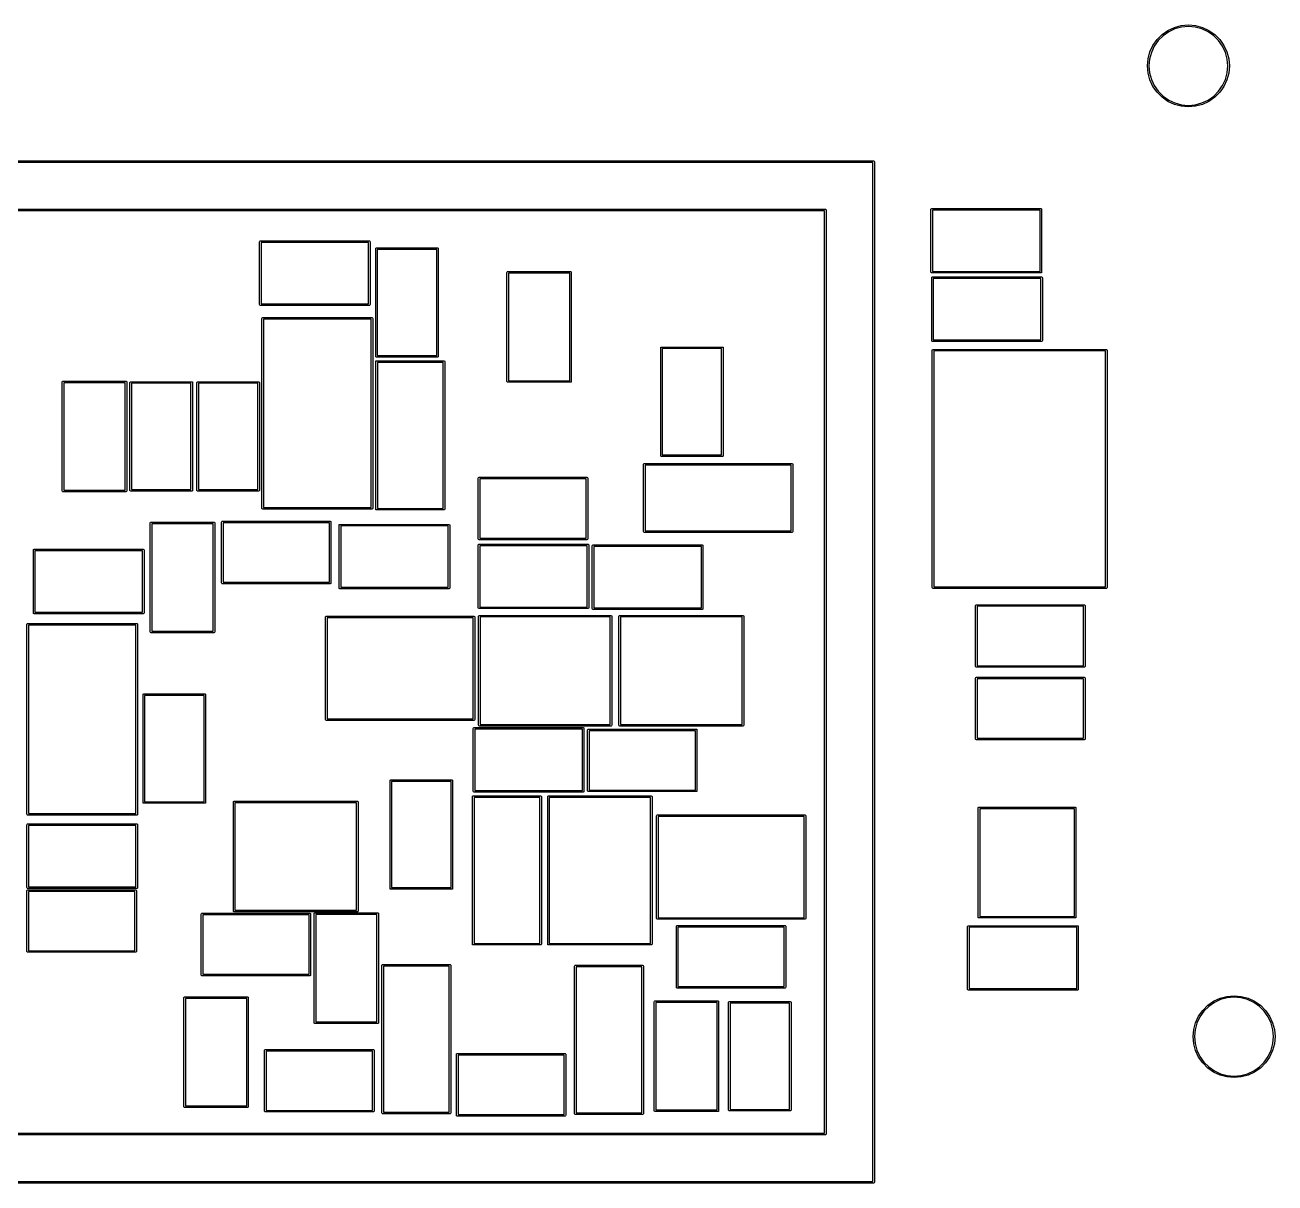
# Model space of a CAD drawing. Extents: x 0.34 to 2.98, y 0.23 to 2.12.
# Drawn here: x 1.451 to 2.984, y 0.387 to 1.808 of the extents above; entities that cross this region are included whole.
import ezdxf

# ---------------------------------------------------------------- set-up
doc = ezdxf.new("R2010")
doc.units = 0
doc.header["$MEASUREMENT"] = 0
doc.layers.add('BLACK', color=7, linetype='CONTINUOUS')

msp = doc.modelspace()

# ---------------------------------------------------------------- linework, layer by layer
at = {"layer": 'BLACK', "linetype": 'CONTINUOUS'}
for p, q in [((2.83955, 1.79027), (2.84573, 1.79645)), ((2.84688, 1.79509), (2.84091, 1.78912)), ((2.84573, 1.79645), (2.8529, 1.80147)), ((2.85379, 1.79993), (2.84688, 1.79509)), ((2.8529, 1.80147), (2.86083, 1.80517)), ((2.86144, 1.80349), (2.85379, 1.79993)), ((2.86083, 1.80517), (2.86928, 1.80743)), ((2.86959, 1.80568), (2.86144, 1.80349)), ((2.86928, 1.80743), (2.878, 1.8082)), ((2.878, 1.80641), (2.86959, 1.80568)), ((2.878, 1.8082), (2.88672, 1.80743)), ((2.88641, 1.80568), (2.878, 1.80641)), ((2.89456, 1.80349), (2.88641, 1.80568)), ((2.88672, 1.80743), (2.89517, 1.80517)), ((2.90221, 1.79993), (2.89456, 1.80349)), ((2.89517, 1.80517), (2.9031, 1.80147)), ((2.90912, 1.79509), (2.90221, 1.79993)), ((2.9031, 1.80147), (2.91027, 1.79645)), ((2.91509, 1.78912), (2.90912, 1.79509)), ((2.91027, 1.79645), (2.91645, 1.79027)), ((2.83083, 1.77517), (2.83453, 1.7831)), ((2.83607, 1.78221), (2.83251, 1.77456)), ((2.83453, 1.7831), (2.83955, 1.79027)), ((2.84091, 1.78912), (2.83607, 1.78221)), ((2.91993, 1.78221), (2.91509, 1.78912)), ((2.91645, 1.79027), (2.92147, 1.7831)), ((2.92349, 1.77456), (2.91993, 1.78221)), ((2.92147, 1.7831), (2.92517, 1.77517)), ((2.8278, 1.758), (2.82857, 1.76672)), ((2.82857, 1.76672), (2.83083, 1.77517)), ((2.83032, 1.76641), (2.82959, 1.758)), ((2.83251, 1.77456), (2.83032, 1.76641)), ((2.92568, 1.76641), (2.92349, 1.77456)), ((2.92517, 1.77517), (2.92743, 1.76672)), ((2.92641, 1.758), (2.92568, 1.76641)), ((2.92743, 1.76672), (2.9282, 1.758)), ((2.82857, 1.74928), (2.8278, 1.758)), ((2.83083, 1.74083), (2.82857, 1.74928)), ((2.82959, 1.758), (2.83032, 1.74959)), ((2.83032, 1.74959), (2.83251, 1.74144)), ((2.92349, 1.74144), (2.92568, 1.74959)), ((2.92743, 1.74928), (2.92517, 1.74083)), ((2.92568, 1.74959), (2.92641, 1.758)), ((2.9282, 1.758), (2.92743, 1.74928)), ((2.83453, 1.7329), (2.83083, 1.74083)), ((2.83251, 1.74144), (2.83607, 1.73379)), ((2.83955, 1.72573), (2.83453, 1.7329)), ((2.83607, 1.73379), (2.84091, 1.72688)), ((2.91509, 1.72688), (2.91993, 1.73379)), ((2.92147, 1.7329), (2.91645, 1.72573)), ((2.91993, 1.73379), (2.92349, 1.74144)), ((2.92517, 1.74083), (2.92147, 1.7329)), ((2.84573, 1.71955), (2.83955, 1.72573)), ((2.84091, 1.72688), (2.84688, 1.72091)), ((2.8529, 1.71453), (2.84573, 1.71955)), ((2.84688, 1.72091), (2.85379, 1.71607)), ((2.90221, 1.71607), (2.90912, 1.72091)), ((2.91027, 1.71955), (2.9031, 1.71453)), ((2.90912, 1.72091), (2.91509, 1.72688)), ((2.91645, 1.72573), (2.91027, 1.71955)), ((2.86083, 1.71083), (2.8529, 1.71453)), ((2.85379, 1.71607), (2.86144, 1.71251)), ((2.86928, 1.70857), (2.86083, 1.71083)), ((2.86144, 1.71251), (2.86959, 1.71032)), ((2.878, 1.7078), (2.86928, 1.70857)), ((2.86959, 1.71032), (2.878, 1.70959)), ((2.878, 1.70959), (2.88641, 1.71032)), ((2.88672, 1.70857), (2.878, 1.7078)), ((2.88641, 1.71032), (2.89456, 1.71251)), ((2.89517, 1.71083), (2.88672, 1.70857)), ((2.89456, 1.71251), (2.90221, 1.71607)), ((2.9031, 1.71453), (2.89517, 1.71083)), ((0.708268, 1.64139), (2.49173, 1.64139)), ((2.49173, 1.64139), (2.49243, 1.64111)), ((2.49243, 1.64111), (2.49272, 1.64041)), ((2.49075, 1.63943), (0.709252, 1.63943)), ((2.49075, 0.389425), (2.49075, 1.63943)), ((2.49272, 1.64041), (2.49272, 0.388441)), ((0.767323, 1.58234), (2.43268, 1.58234)), ((2.43169, 1.58037), (0.768307, 1.58037)), ((2.43169, 0.44848), (2.43169, 1.58037)), ((2.43268, 1.58234), (2.43337, 1.58205)), ((2.43337, 1.58205), (2.43366, 1.58135)), ((2.43366, 1.58135), (2.43366, 0.447496)), ((2.56209, 1.58214), (2.56237, 1.58284)), ((2.56209, 1.50498), (2.56209, 1.58214)), ((2.56237, 1.58284), (2.56307, 1.58313)), ((2.56307, 1.58313), (2.69693, 1.58313)), ((2.56406, 1.58116), (2.56406, 1.50596)), ((2.69594, 1.58116), (2.56406, 1.58116)), ((2.69594, 1.50596), (2.69594, 1.58116)), ((2.69693, 1.58313), (2.69763, 1.58284)), ((2.69763, 1.58284), (2.69791, 1.58214)), ((2.69791, 1.58214), (2.69791, 1.50498)), ((1.7385, 1.54231), (1.73878, 1.543)), ((1.7385, 1.46514), (1.7385, 1.54231)), ((1.73878, 1.543), (1.73948, 1.54329)), ((1.73948, 1.54329), (1.87334, 1.54329)), ((1.74046, 1.54132), (1.74046, 1.46613)), ((1.87235, 1.54132), (1.74046, 1.54132)), ((1.87235, 1.46613), (1.87235, 1.54132)), ((1.87334, 1.54329), (1.87403, 1.543)), ((1.87403, 1.543), (1.87432, 1.54231)), ((1.87432, 1.54231), (1.87432, 1.46514)), ((1.88102, 1.53387), (1.88131, 1.53456)), ((1.88102, 1.40158), (1.88102, 1.53387)), ((1.88131, 1.53456), (1.88201, 1.53485)), ((1.88201, 1.53485), (1.95681, 1.53485)), ((1.95681, 1.53485), (1.95751, 1.53456)), ((1.95751, 1.53456), (1.9578, 1.53387)), ((1.9578, 1.53387), (1.9578, 1.40158)), ((1.88299, 1.53288), (1.88299, 1.40257)), ((1.95583, 1.53288), (1.88299, 1.53288)), ((1.95583, 1.40257), (1.95583, 1.53288)), ((2.04184, 1.50465), (2.04213, 1.50535)), ((2.04184, 1.3708), (2.04184, 1.50465)), ((2.04213, 1.50535), (2.04283, 1.50564)), ((2.04283, 1.50564), (2.11999, 1.50564)), ((2.04381, 1.50367), (2.04381, 1.37178)), ((2.11901, 1.50367), (2.04381, 1.50367)), ((2.11901, 1.37178), (2.11901, 1.50367)), ((2.11999, 1.50564), (2.12069, 1.50535)), ((2.12069, 1.50535), (2.12098, 1.50465)), ((2.12098, 1.50465), (2.12098, 1.3708)), ((2.56237, 1.50428), (2.56209, 1.50498)), ((2.56307, 1.50399), (2.56237, 1.50428)), ((2.69693, 1.50399), (2.56307, 1.50399)), ((2.56406, 1.50596), (2.69594, 1.50596)), ((2.69763, 1.50428), (2.69693, 1.50399)), ((2.69791, 1.50498), (2.69763, 1.50428)), ((2.56309, 1.49814), (2.56337, 1.49884)), ((2.56309, 1.42098), (2.56309, 1.49814)), ((2.56337, 1.49884), (2.56407, 1.49913)), ((2.56407, 1.49913), (2.69793, 1.49913)), ((2.56506, 1.49716), (2.56506, 1.42196)), ((2.69694, 1.49716), (2.56506, 1.49716)), ((2.69694, 1.42196), (2.69694, 1.49716)), ((2.69793, 1.49913), (2.69863, 1.49884)), ((2.69863, 1.49884), (2.69891, 1.49814)), ((2.69891, 1.49814), (2.69891, 1.42098)), ((1.73878, 1.46445), (1.7385, 1.46514)), ((1.73948, 1.46416), (1.73878, 1.46445)), ((1.87334, 1.46416), (1.73948, 1.46416)), ((1.74046, 1.46613), (1.87235, 1.46613)), ((1.87403, 1.46445), (1.87334, 1.46416)), ((1.87432, 1.46514), (1.87403, 1.46445)), ((1.7415, 1.44826), (1.74178, 1.44896)), ((1.7415, 1.21519), (1.7415, 1.44826)), ((1.74178, 1.44896), (1.74248, 1.44924)), ((1.74248, 1.44924), (1.87634, 1.44924)), ((1.74346, 1.44728), (1.74346, 1.21617)), ((1.87535, 1.44728), (1.74346, 1.44728)), ((1.87535, 1.21617), (1.87535, 1.44728)), ((1.87634, 1.44924), (1.87703, 1.44896)), ((1.87703, 1.44896), (1.87732, 1.44826)), ((1.87732, 1.44826), (1.87732, 1.21519)), ((2.23061, 1.41214), (2.2309, 1.41284)), ((2.23061, 1.27986), (2.23061, 1.41214)), ((2.2309, 1.41284), (2.2316, 1.41313)), ((2.2316, 1.41313), (2.3064, 1.41313)), ((2.23258, 1.41116), (2.23258, 1.28084)), ((2.30542, 1.41116), (2.23258, 1.41116)), ((2.30542, 1.28084), (2.30542, 1.41116)), ((2.3064, 1.41313), (2.3071, 1.41284)), ((2.3071, 1.41284), (2.30739, 1.41214)), ((2.30739, 1.41214), (2.30739, 1.27986)), ((2.56337, 1.42028), (2.56309, 1.42098)), ((2.56407, 1.41999), (2.56337, 1.42028)), ((2.69793, 1.41999), (2.56407, 1.41999)), ((2.56506, 1.42196), (2.69694, 1.42196)), ((2.69863, 1.42028), (2.69793, 1.41999)), ((2.69891, 1.42098), (2.69863, 1.42028)), ((1.88131, 1.40089), (1.88102, 1.40158)), ((1.88109, 1.39528), (1.88137, 1.39597)), ((1.88201, 1.4006), (1.88131, 1.40089)), ((1.88137, 1.39597), (1.88207, 1.39626)), ((1.95681, 1.4006), (1.88201, 1.4006)), ((1.88207, 1.39626), (1.96475, 1.39626)), ((1.88299, 1.40257), (1.95583, 1.40257)), ((1.95751, 1.40089), (1.95681, 1.4006)), ((1.9578, 1.40158), (1.95751, 1.40089)), ((1.96475, 1.39626), (1.96544, 1.39597)), ((1.96544, 1.39597), (1.96573, 1.39528)), ((2.56372, 1.40923), (2.564, 1.40992)), ((2.56372, 1.11789), (2.56372, 1.40923)), ((2.564, 1.40992), (2.5647, 1.41021)), ((2.5647, 1.41021), (2.7773, 1.41021)), ((2.56569, 1.40824), (2.56569, 1.11887)), ((2.77631, 1.40824), (2.56569, 1.40824)), ((2.77631, 1.11887), (2.77631, 1.40824)), ((2.7773, 1.41021), (2.778, 1.40992)), ((2.778, 1.40992), (2.77828, 1.40923)), ((2.77828, 1.40923), (2.77828, 1.11789)), ((1.88109, 1.21417), (1.88109, 1.39528)), ((1.88306, 1.39429), (1.88306, 1.21516)), ((1.96376, 1.39429), (1.88306, 1.39429)), ((1.96376, 1.21516), (1.96376, 1.39429)), ((1.96573, 1.39528), (1.96573, 1.21417)), ((1.49643, 1.37035), (1.49672, 1.37105)), ((1.49643, 1.2365), (1.49643, 1.37035)), ((1.49672, 1.37105), (1.49742, 1.37134)), ((1.49742, 1.37134), (1.57458, 1.37134)), ((1.4984, 1.36937), (1.4984, 1.23748)), ((1.5736, 1.36937), (1.4984, 1.36937)), ((1.5736, 1.23748), (1.5736, 1.36937)), ((1.57458, 1.37134), (1.57528, 1.37105)), ((1.57528, 1.37105), (1.57557, 1.37035)), ((1.57557, 1.37035), (1.57557, 1.2365)), ((1.57961, 1.36957), (1.5799, 1.37026)), ((1.57961, 1.23728), (1.57961, 1.36957)), ((1.5799, 1.37026), (1.5806, 1.37055)), ((1.5806, 1.37055), (1.6554, 1.37055)), ((1.58158, 1.36858), (1.58158, 1.23827)), ((1.65442, 1.36858), (1.58158, 1.36858)), ((1.65442, 1.23827), (1.65442, 1.36858)), ((1.6554, 1.37055), (1.6561, 1.37026)), ((1.6561, 1.37026), (1.65639, 1.36957)), ((1.65639, 1.36957), (1.65639, 1.23728)), ((1.66161, 1.36957), (1.6619, 1.37026)), ((1.66161, 1.23728), (1.66161, 1.36957)), ((1.6619, 1.37026), (1.6626, 1.37055)), ((1.6626, 1.37055), (1.7374, 1.37055)), ((1.66358, 1.36858), (1.66358, 1.23827)), ((1.73642, 1.36858), (1.66358, 1.36858)), ((1.73642, 1.23827), (1.73642, 1.36858)), ((1.7374, 1.37055), (1.7381, 1.37026)), ((1.7381, 1.37026), (1.73839, 1.36957)), ((1.73839, 1.36957), (1.73839, 1.23728)), ((2.04213, 1.3701), (2.04184, 1.3708)), ((2.04283, 1.36981), (2.04213, 1.3701)), ((2.11999, 1.36981), (2.04283, 1.36981)), ((2.04381, 1.37178), (2.11901, 1.37178)), ((2.12069, 1.3701), (2.11999, 1.36981)), ((2.12098, 1.3708), (2.12069, 1.3701)), ((2.2309, 1.27916), (2.23061, 1.27986)), ((2.2316, 1.27887), (2.2309, 1.27916)), ((2.3064, 1.27887), (2.2316, 1.27887)), ((2.23258, 1.28084), (2.30542, 1.28084)), ((2.3071, 1.27916), (2.3064, 1.27887)), ((2.30739, 1.27986), (2.3071, 1.27916)), ((2.20946, 1.26934), (2.20975, 1.27003)), ((2.20946, 1.18666), (2.20946, 1.26934)), ((2.20975, 1.27003), (2.21045, 1.27032)), ((2.21045, 1.27032), (2.39155, 1.27032)), ((2.21143, 1.26835), (2.21143, 1.18765)), ((2.39057, 1.26835), (2.21143, 1.26835)), ((2.39057, 1.18765), (2.39057, 1.26835)), ((2.39155, 1.27032), (2.39225, 1.27003)), ((2.39225, 1.27003), (2.39254, 1.26934)), ((2.39254, 1.26934), (2.39254, 1.18666)), ((2.00687, 1.2524), (2.00716, 1.2531)), ((2.00687, 1.1776), (2.00687, 1.2524)), ((2.00716, 1.2531), (2.00786, 1.25339)), ((2.00786, 1.25339), (2.14014, 1.25339)), ((2.00884, 1.25142), (2.00884, 1.17858)), ((2.13916, 1.25142), (2.00884, 1.25142)), ((2.13916, 1.17858), (2.13916, 1.25142)), ((2.14014, 1.25339), (2.14084, 1.2531)), ((2.14084, 1.2531), (2.14113, 1.2524)), ((2.14113, 1.2524), (2.14113, 1.1776)), ((1.49672, 1.2358), (1.49643, 1.2365)), ((1.49742, 1.23551), (1.49672, 1.2358)), ((1.57458, 1.23551), (1.49742, 1.23551)), ((1.4984, 1.23748), (1.5736, 1.23748)), ((1.57528, 1.2358), (1.57458, 1.23551)), ((1.57557, 1.2365), (1.57528, 1.2358)), ((1.5799, 1.23659), (1.57961, 1.23728)), ((1.5806, 1.2363), (1.5799, 1.23659)), ((1.6554, 1.2363), (1.5806, 1.2363)), ((1.58158, 1.23827), (1.65442, 1.23827)), ((1.6561, 1.23659), (1.6554, 1.2363)), ((1.65639, 1.23728), (1.6561, 1.23659)), ((1.6619, 1.23659), (1.66161, 1.23728)), ((1.6626, 1.2363), (1.6619, 1.23659)), ((1.7374, 1.2363), (1.6626, 1.2363)), ((1.66358, 1.23827), (1.73642, 1.23827)), ((1.7381, 1.23659), (1.7374, 1.2363)), ((1.73839, 1.23728), (1.7381, 1.23659)), ((1.74178, 1.21449), (1.7415, 1.21519)), ((1.74248, 1.2142), (1.74178, 1.21449)), ((1.87634, 1.2142), (1.74248, 1.2142)), ((1.74346, 1.21617), (1.87535, 1.21617)), ((1.87703, 1.21449), (1.87634, 1.2142)), ((1.87732, 1.21519), (1.87703, 1.21449)), ((1.88137, 1.21348), (1.88109, 1.21417)), ((1.88207, 1.21319), (1.88137, 1.21348)), ((1.96475, 1.21319), (1.88207, 1.21319)), ((1.88306, 1.21516), (1.96376, 1.21516)), ((1.96544, 1.21348), (1.96475, 1.21319)), ((1.96573, 1.21417), (1.96544, 1.21348)), ((1.60443, 1.19735), (1.60472, 1.19805)), ((1.60443, 1.0635), (1.60443, 1.19735)), ((1.60472, 1.19805), (1.60542, 1.19834)), ((1.60542, 1.19834), (1.68258, 1.19834)), ((1.6064, 1.19637), (1.6064, 1.06448)), ((1.6816, 1.19637), (1.6064, 1.19637)), ((1.6816, 1.06448), (1.6816, 1.19637)), ((1.68258, 1.19834), (1.68328, 1.19805)), ((1.68328, 1.19805), (1.68357, 1.19735)), ((1.68357, 1.19735), (1.68357, 1.0635)), ((1.69187, 1.1984), (1.69216, 1.1991)), ((1.69187, 1.1236), (1.69187, 1.1984)), ((1.69216, 1.1991), (1.69286, 1.19939)), ((1.69286, 1.19939), (1.82514, 1.19939)), ((1.69384, 1.19742), (1.69384, 1.12458)), ((1.82416, 1.19742), (1.69384, 1.19742)), ((1.82416, 1.12458), (1.82416, 1.19742)), ((1.82514, 1.19939), (1.82584, 1.1991)), ((1.82584, 1.1991), (1.82613, 1.1984)), ((1.82613, 1.1984), (1.82613, 1.1236)), ((1.83609, 1.19458), (1.83637, 1.19528)), ((1.83609, 1.11742), (1.83609, 1.19458)), ((1.83637, 1.19528), (1.83707, 1.19557)), ((1.83707, 1.19557), (1.97093, 1.19557)), ((1.83806, 1.1936), (1.83806, 1.1184)), ((1.96994, 1.1936), (1.83806, 1.1936)), ((1.96994, 1.1184), (1.96994, 1.1936)), ((1.97093, 1.19557), (1.97163, 1.19528)), ((1.97163, 1.19528), (1.97191, 1.19458)), ((1.97191, 1.19458), (1.97191, 1.11742)), ((2.20975, 1.18597), (2.20946, 1.18666)), ((2.21045, 1.18568), (2.20975, 1.18597)), ((2.39155, 1.18568), (2.21045, 1.18568)), ((2.21143, 1.18765), (2.39057, 1.18765)), ((2.39225, 1.18597), (2.39155, 1.18568)), ((2.39254, 1.18666), (2.39225, 1.18597)), ((2.00668, 1.17028), (2.00697, 1.17098)), ((2.00668, 1.09312), (2.00668, 1.17028)), ((2.00716, 1.1769), (2.00687, 1.1776)), ((2.00697, 1.17098), (2.00766, 1.17127)), ((2.00786, 1.17661), (2.00716, 1.1769)), ((2.00766, 1.17127), (2.14152, 1.17127)), ((2.14014, 1.17661), (2.00786, 1.17661)), ((2.00865, 1.1693), (2.00865, 1.0941)), ((2.14054, 1.1693), (2.00865, 1.1693)), ((2.00884, 1.17858), (2.13916, 1.17858)), ((2.14084, 1.1769), (2.14014, 1.17661)), ((2.14054, 1.0941), (2.14054, 1.1693)), ((2.14113, 1.1776), (2.14084, 1.1769)), ((2.14152, 1.17127), (2.14222, 1.17098)), ((2.14222, 1.17098), (2.1425, 1.17028)), ((2.1425, 1.17028), (2.1425, 1.09312)), ((2.14668, 1.16928), (2.14697, 1.16998)), ((2.14668, 1.09212), (2.14668, 1.16928)), ((2.14697, 1.16998), (2.14766, 1.17027)), ((2.14766, 1.17027), (2.28152, 1.17027)), ((2.14865, 1.1683), (2.14865, 1.0931)), ((2.28054, 1.1683), (2.14865, 1.1683)), ((2.28054, 1.0931), (2.28054, 1.1683)), ((2.28152, 1.17027), (2.28222, 1.16998)), ((2.28222, 1.16998), (2.2825, 1.16928)), ((2.2825, 1.16928), (2.2825, 1.09212)), ((1.46109, 1.16401), (1.46137, 1.1647)), ((1.46109, 1.08684), (1.46109, 1.16401)), ((1.46137, 1.1647), (1.46207, 1.16499)), ((1.46207, 1.16499), (1.59593, 1.16499)), ((1.46306, 1.16302), (1.46306, 1.08783)), ((1.59494, 1.16302), (1.46306, 1.16302)), ((1.59494, 1.08783), (1.59494, 1.16302)), ((1.59593, 1.16499), (1.59663, 1.1647)), ((1.59663, 1.1647), (1.59691, 1.16401)), ((1.59691, 1.16401), (1.59691, 1.08684)), ((1.69216, 1.1229), (1.69187, 1.1236)), ((1.69286, 1.12261), (1.69216, 1.1229)), ((1.82514, 1.12261), (1.69286, 1.12261)), ((1.69384, 1.12458), (1.82416, 1.12458)), ((1.82584, 1.1229), (1.82514, 1.12261)), ((1.82613, 1.1236), (1.82584, 1.1229)), ((1.83637, 1.11672), (1.83609, 1.11742)), ((1.83707, 1.11643), (1.83637, 1.11672)), ((1.97093, 1.11643), (1.83707, 1.11643)), ((1.83806, 1.1184), (1.96994, 1.1184)), ((1.97163, 1.11672), (1.97093, 1.11643)), ((1.97191, 1.11742), (1.97163, 1.11672)), ((2.564, 1.11719), (2.56372, 1.11789)), ((2.5647, 1.11691), (2.564, 1.11719)), ((2.7773, 1.11691), (2.5647, 1.11691)), ((2.56569, 1.11887), (2.77631, 1.11887)), ((2.778, 1.11719), (2.7773, 1.11691)), ((2.77828, 1.11789), (2.778, 1.11719)), ((2.00697, 1.09242), (2.00668, 1.09312)), ((2.00766, 1.09213), (2.00697, 1.09242)), ((2.14152, 1.09213), (2.00766, 1.09213)), ((2.00865, 1.0941), (2.14054, 1.0941)), ((2.14222, 1.09242), (2.14152, 1.09213)), ((2.1425, 1.09312), (2.14222, 1.09242)), ((2.14697, 1.09142), (2.14668, 1.09212)), ((2.14766, 1.09113), (2.14697, 1.09142)), ((2.28152, 1.09113), (2.14766, 1.09113)), ((2.14865, 1.0931), (2.28054, 1.0931)), ((2.28222, 1.09142), (2.28152, 1.09113)), ((2.2825, 1.09212), (2.28222, 1.09142)), ((2.61687, 1.09596), (2.61716, 1.09666)), ((2.61687, 1.02116), (2.61687, 1.09596)), ((2.61716, 1.09666), (2.61786, 1.09694)), ((2.61786, 1.09694), (2.75014, 1.09694)), ((2.61884, 1.09498), (2.61884, 1.02214)), ((2.74916, 1.09498), (2.61884, 1.09498)), ((2.74916, 1.02214), (2.74916, 1.09498)), ((2.75014, 1.09694), (2.75084, 1.09666)), ((2.75084, 1.09666), (2.75113, 1.09596)), ((2.75113, 1.09596), (2.75113, 1.02116)), ((1.45309, 1.07296), (1.45337, 1.07366)), ((1.45337, 1.07366), (1.45407, 1.07394)), ((1.45407, 1.07394), (1.58793, 1.07394)), ((1.46137, 1.08615), (1.46109, 1.08684)), ((1.46207, 1.08586), (1.46137, 1.08615)), ((1.59593, 1.08586), (1.46207, 1.08586)), ((1.46306, 1.08783), (1.59494, 1.08783)), ((1.58793, 1.07394), (1.58863, 1.07366)), ((1.58863, 1.07366), (1.58891, 1.07296)), ((1.59663, 1.08615), (1.59593, 1.08586)), ((1.59691, 1.08684), (1.59663, 1.08615)), ((1.81946, 1.08199), (1.81975, 1.08269)), ((1.81946, 0.956008), (1.81946, 1.08199)), ((1.81975, 1.08269), (1.82045, 1.08298)), ((1.82045, 1.08298), (2.00155, 1.08298)), ((1.82143, 1.08101), (1.82143, 0.956992)), ((2.00057, 1.08101), (1.82143, 1.08101)), ((2.00057, 0.956992), (2.00057, 1.08101)), ((2.00155, 1.08298), (2.00225, 1.08269)), ((2.00225, 1.08269), (2.00254, 1.08199)), ((2.00254, 1.08199), (2.00254, 0.956008)), ((2.00731, 1.08293), (2.0076, 1.08363)), ((2.00731, 0.949071), (2.00731, 1.08293)), ((2.0076, 1.08363), (2.00829, 1.08391)), ((2.00829, 1.08391), (2.16971, 1.08391)), ((2.00928, 1.08194), (2.00928, 0.950055)), ((2.16872, 1.08194), (2.00928, 1.08194)), ((2.16872, 0.950055), (2.16872, 1.08194)), ((2.16971, 1.08391), (2.1704, 1.08363)), ((2.1704, 1.08363), (2.17069, 1.08293)), ((2.17069, 1.08293), (2.17069, 0.949071)), ((2.17943, 1.08293), (2.17971, 1.08363)), ((2.17943, 0.949071), (2.17943, 1.08293)), ((2.17971, 1.08363), (2.18041, 1.08391)), ((2.18041, 1.08391), (2.33159, 1.08391)), ((2.18139, 1.08194), (2.18139, 0.950055)), ((2.33061, 1.08194), (2.18139, 1.08194)), ((2.33061, 0.950055), (2.33061, 1.08194)), ((2.33159, 1.08391), (2.33229, 1.08363)), ((2.33229, 1.08363), (2.33257, 1.08293)), ((2.33257, 1.08293), (2.33257, 0.949071)), ((1.45309, 0.83989), (1.45309, 1.07296)), ((1.45506, 1.07198), (1.45506, 0.840874)), ((1.58694, 1.07198), (1.45506, 1.07198)), ((1.58694, 0.840874), (1.58694, 1.07198)), ((1.58891, 1.07296), (1.58891, 0.83989)), ((1.60472, 1.0628), (1.60443, 1.0635)), ((1.60542, 1.06251), (1.60472, 1.0628)), ((1.68258, 1.06251), (1.60542, 1.06251)), ((1.6064, 1.06448), (1.6816, 1.06448)), ((1.68328, 1.0628), (1.68258, 1.06251)), ((1.68357, 1.0635), (1.68328, 1.0628)), ((2.61716, 1.02046), (2.61687, 1.02116)), ((2.61786, 1.02017), (2.61716, 1.02046)), ((2.75014, 1.02017), (2.61786, 1.02017)), ((2.61884, 1.02214), (2.74916, 1.02214)), ((2.75084, 1.02046), (2.75014, 1.02017)), ((2.75113, 1.02116), (2.75084, 1.02046)), ((2.61687, 1.00696), (2.61716, 1.00766)), ((2.61687, 0.932157), (2.61687, 1.00696)), ((2.61716, 1.00766), (2.61786, 1.00794)), ((2.61786, 1.00794), (2.75014, 1.00794)), ((2.61884, 1.00598), (2.61884, 0.933142)), ((2.74916, 1.00598), (2.61884, 1.00598)), ((2.74916, 0.933142), (2.74916, 1.00598)), ((2.75014, 1.00794), (2.75084, 1.00766)), ((2.75084, 1.00766), (2.75113, 1.00696)), ((2.75113, 1.00696), (2.75113, 0.932157)), ((1.59561, 0.986567), (1.5959, 0.987263)), ((1.59561, 0.854283), (1.59561, 0.986567)), ((1.5959, 0.987263), (1.5966, 0.987551)), ((1.5966, 0.987551), (1.6714, 0.987551)), ((1.59758, 0.985583), (1.59758, 0.855268)), ((1.67042, 0.985583), (1.59758, 0.985583)), ((1.67042, 0.855268), (1.67042, 0.985583)), ((1.6714, 0.987551), (1.6721, 0.987263)), ((1.6721, 0.987263), (1.67239, 0.986567)), ((1.67239, 0.986567), (1.67239, 0.854283)), ((1.81975, 0.955312), (1.81946, 0.956008)), ((1.82045, 0.955024), (1.81975, 0.955312)), ((2.00155, 0.955024), (1.82045, 0.955024)), ((1.82143, 0.956992), (2.00057, 0.956992)), ((2.00225, 0.955312), (2.00155, 0.955024)), ((2.00254, 0.956008), (2.00225, 0.955312)), ((2.00068, 0.945283), (2.00097, 0.945979)), ((2.00068, 0.868118), (2.00068, 0.945283)), ((2.00097, 0.945979), (2.00166, 0.946268)), ((2.00166, 0.946268), (2.13552, 0.946268)), ((2.00265, 0.944299), (2.00265, 0.869102)), ((2.13454, 0.944299), (2.00265, 0.944299)), ((2.0076, 0.948375), (2.00731, 0.949071)), ((2.00829, 0.948087), (2.0076, 0.948375)), ((2.16971, 0.948087), (2.00829, 0.948087)), ((2.00928, 0.950055), (2.16872, 0.950055)), ((2.13454, 0.869102), (2.13454, 0.944299)), ((2.13552, 0.946268), (2.13622, 0.945979)), ((2.13622, 0.945979), (2.1365, 0.945283)), ((2.1365, 0.945283), (2.1365, 0.868118)), ((2.14087, 0.943402), (2.14116, 0.944098)), ((2.14087, 0.868598), (2.14087, 0.943402)), ((2.14116, 0.944098), (2.14186, 0.944386)), ((2.14186, 0.944386), (2.27414, 0.944386)), ((2.14284, 0.942417), (2.14284, 0.869583)), ((2.27316, 0.942417), (2.14284, 0.942417)), ((2.1704, 0.948375), (2.16971, 0.948087)), ((2.17069, 0.949071), (2.1704, 0.948375)), ((2.17971, 0.948375), (2.17943, 0.949071)), ((2.18041, 0.948087), (2.17971, 0.948375)), ((2.33159, 0.948087), (2.18041, 0.948087)), ((2.18139, 0.950055), (2.33061, 0.950055)), ((2.27316, 0.869583), (2.27316, 0.942417)), ((2.27414, 0.944386), (2.27484, 0.944098)), ((2.27484, 0.944098), (2.27513, 0.943402)), ((2.27513, 0.943402), (2.27513, 0.868598)), ((2.33229, 0.948375), (2.33159, 0.948087)), ((2.33257, 0.949071), (2.33229, 0.948375)), ((2.61716, 0.931461), (2.61687, 0.932157)), ((2.61786, 0.931173), (2.61716, 0.931461)), ((2.75014, 0.931173), (2.61786, 0.931173)), ((2.61884, 0.933142), (2.74916, 0.933142)), ((2.75084, 0.931461), (2.75014, 0.931173)), ((2.75113, 0.932157), (2.75084, 0.931461)), ((1.89861, 0.881142), (1.8989, 0.881838)), ((1.89861, 0.748858), (1.89861, 0.881142)), ((1.8989, 0.881838), (1.8996, 0.882126)), ((1.8996, 0.882126), (1.9744, 0.882126)), ((1.90058, 0.880157), (1.90058, 0.749843)), ((1.97342, 0.880157), (1.90058, 0.880157)), ((1.97342, 0.749843), (1.97342, 0.880157)), ((1.9744, 0.882126), (1.9751, 0.881838)), ((1.9751, 0.881838), (1.97539, 0.881142)), ((1.97539, 0.881142), (1.97539, 0.748858)), ((1.99968, 0.861551), (1.99997, 0.862247)), ((1.99968, 0.680449), (1.99968, 0.861551)), ((1.99997, 0.862247), (2.00066, 0.862535)), ((2.00066, 0.862535), (2.08334, 0.862535)), ((2.00097, 0.867422), (2.00068, 0.868118)), ((2.00166, 0.867134), (2.00097, 0.867422)), ((2.00165, 0.860567), (2.00165, 0.681433)), ((2.08235, 0.860567), (2.00165, 0.860567)), ((2.13552, 0.867134), (2.00166, 0.867134)), ((2.00265, 0.869102), (2.13454, 0.869102)), ((2.08235, 0.681433), (2.08235, 0.860567)), ((2.08334, 0.862535), (2.08403, 0.862247)), ((2.08403, 0.862247), (2.08432, 0.861551)), ((2.08432, 0.861551), (2.08432, 0.680449)), ((2.09202, 0.861551), (2.09231, 0.862247)), ((2.09202, 0.680449), (2.09202, 0.861551)), ((2.09231, 0.862247), (2.09301, 0.862535)), ((2.09301, 0.862535), (2.21899, 0.862535)), ((2.09399, 0.860567), (2.09399, 0.681433)), ((2.21801, 0.860567), (2.09399, 0.860567)), ((2.13622, 0.867422), (2.13552, 0.867134)), ((2.1365, 0.868118), (2.13622, 0.867422)), ((2.14116, 0.867902), (2.14087, 0.868598)), ((2.14186, 0.867614), (2.14116, 0.867902)), ((2.27414, 0.867614), (2.14186, 0.867614)), ((2.14284, 0.869583), (2.27316, 0.869583)), ((2.21801, 0.681433), (2.21801, 0.860567)), ((2.21899, 0.862535), (2.21969, 0.862247)), ((2.21969, 0.862247), (2.21998, 0.861551)), ((2.21998, 0.861551), (2.21998, 0.680449)), ((2.27484, 0.867902), (2.27414, 0.867614)), ((2.27513, 0.868598), (2.27484, 0.867902)), ((1.5959, 0.853587), (1.59561, 0.854283)), ((1.5966, 0.853299), (1.5959, 0.853587)), ((1.6714, 0.853299), (1.5966, 0.853299)), ((1.59758, 0.855268), (1.67042, 0.855268)), ((1.6721, 0.853587), (1.6714, 0.853299)), ((1.67239, 0.854283), (1.6721, 0.853587)), ((1.70643, 0.854929), (1.70671, 0.855625)), ((1.70643, 0.721071), (1.70643, 0.854929)), ((1.70671, 0.855625), (1.70741, 0.855913)), ((1.70741, 0.855913), (1.85859, 0.855913)), ((1.70839, 0.853945), (1.70839, 0.722055)), ((1.85761, 0.853945), (1.70839, 0.853945)), ((1.85761, 0.722055), (1.85761, 0.853945)), ((1.85859, 0.855913), (1.85929, 0.855625)), ((1.85929, 0.855625), (1.85957, 0.854929)), ((1.85957, 0.854929), (1.85957, 0.721071)), ((2.61996, 0.847488), (2.62025, 0.848184)), ((2.61996, 0.71363), (2.61996, 0.847488)), ((2.62025, 0.848184), (2.62094, 0.848472)), ((2.62094, 0.848472), (2.73906, 0.848472)), ((2.62193, 0.846504), (2.62193, 0.714614)), ((2.73807, 0.846504), (2.62193, 0.846504)), ((2.73807, 0.714614), (2.73807, 0.846504)), ((2.73906, 0.848472), (2.73975, 0.848184)), ((2.73975, 0.848184), (2.74004, 0.847488)), ((2.74004, 0.847488), (2.74004, 0.71363)), ((1.45337, 0.839194), (1.45309, 0.83989)), ((1.45407, 0.838906), (1.45337, 0.839194)), ((1.58793, 0.838906), (1.45407, 0.838906)), ((1.45506, 0.840874), (1.58694, 0.840874)), ((1.58863, 0.839194), (1.58793, 0.838906)), ((1.58891, 0.83989), (1.58863, 0.839194)), ((2.22546, 0.837992), (2.22575, 0.838688)), ((2.22546, 0.712008), (2.22546, 0.837992)), ((2.22575, 0.838688), (2.22645, 0.838976)), ((2.22645, 0.838976), (2.40755, 0.838976)), ((2.22743, 0.837008), (2.22743, 0.712992)), ((2.40657, 0.837008), (2.22743, 0.837008)), ((2.40657, 0.712992), (2.40657, 0.837008)), ((2.40755, 0.838976), (2.40825, 0.838688)), ((2.40825, 0.838688), (2.40854, 0.837992)), ((2.40854, 0.837992), (2.40854, 0.712008)), ((1.45309, 0.827008), (1.45337, 0.827704)), ((1.45309, 0.749843), (1.45309, 0.827008)), ((1.45337, 0.827704), (1.45407, 0.827992)), ((1.45407, 0.827992), (1.58793, 0.827992)), ((1.45506, 0.826024), (1.45506, 0.750827)), ((1.58694, 0.826024), (1.45506, 0.826024)), ((1.58694, 0.750827), (1.58694, 0.826024)), ((1.58793, 0.827992), (1.58863, 0.827704)), ((1.58863, 0.827704), (1.58891, 0.827008)), ((1.58891, 0.827008), (1.58891, 0.749843)), ((1.45337, 0.749147), (1.45309, 0.749843)), ((1.45328, 0.746276), (1.45357, 0.746972)), ((1.45328, 0.671472), (1.45328, 0.746276)), ((1.45407, 0.748858), (1.45337, 0.749147)), ((1.45357, 0.746972), (1.45427, 0.74726)), ((1.58793, 0.748858), (1.45407, 0.748858)), ((1.45427, 0.74726), (1.58655, 0.74726)), ((1.45506, 0.750827), (1.58694, 0.750827)), ((1.45525, 0.745291), (1.45525, 0.672457)), ((1.58557, 0.745291), (1.45525, 0.745291)), ((1.58557, 0.672457), (1.58557, 0.745291)), ((1.58655, 0.74726), (1.58725, 0.746972)), ((1.58725, 0.746972), (1.58754, 0.746276)), ((1.58754, 0.746276), (1.58754, 0.671472)), ((1.58863, 0.749147), (1.58793, 0.748858)), ((1.58891, 0.749843), (1.58863, 0.749147)), ((1.8989, 0.748162), (1.89861, 0.748858)), ((1.8996, 0.747874), (1.8989, 0.748162)), ((1.9744, 0.747874), (1.8996, 0.747874)), ((1.90058, 0.749843), (1.97342, 0.749843)), ((1.9751, 0.748162), (1.9744, 0.747874)), ((1.97539, 0.748858), (1.9751, 0.748162)), ((1.70671, 0.720375), (1.70643, 0.721071)), ((1.70839, 0.722055), (1.85761, 0.722055)), ((1.85957, 0.721071), (1.85929, 0.720375)), ((1.66695, 0.717402), (1.66724, 0.718098)), ((1.66695, 0.642598), (1.66695, 0.717402)), ((1.66724, 0.718098), (1.66793, 0.718386)), ((1.66793, 0.718386), (1.80022, 0.718386)), ((1.66892, 0.716417), (1.66892, 0.643583)), ((1.79923, 0.716417), (1.66892, 0.716417)), ((1.70741, 0.720087), (1.70671, 0.720375)), ((1.85859, 0.720087), (1.70741, 0.720087)), ((1.79923, 0.643583), (1.79923, 0.716417)), ((1.80022, 0.718386), (1.80091, 0.718098)), ((1.80091, 0.718098), (1.8012, 0.717402)), ((1.8012, 0.717402), (1.8012, 0.642598)), ((1.80543, 0.717929), (1.80572, 0.718625)), ((1.80543, 0.584071), (1.80543, 0.717929)), ((1.80572, 0.718625), (1.80642, 0.718913)), ((1.80642, 0.718913), (1.88358, 0.718913)), ((1.8074, 0.716945), (1.8074, 0.585055)), ((1.8826, 0.716945), (1.8074, 0.716945)), ((1.85929, 0.720375), (1.85859, 0.720087)), ((1.8826, 0.585055), (1.8826, 0.716945)), ((1.88358, 0.718913), (1.88428, 0.718625)), ((1.88428, 0.718625), (1.88457, 0.717929)), ((1.88457, 0.717929), (1.88457, 0.584071)), ((2.22575, 0.711312), (2.22546, 0.712008)), ((2.22645, 0.711024), (2.22575, 0.711312)), ((2.40755, 0.711024), (2.22645, 0.711024)), ((2.22743, 0.712992), (2.40657, 0.712992)), ((2.40825, 0.711312), (2.40755, 0.711024)), ((2.40854, 0.712008), (2.40825, 0.711312)), ((2.62025, 0.712934), (2.61996, 0.71363)), ((2.62094, 0.712646), (2.62025, 0.712934)), ((2.73906, 0.712646), (2.62094, 0.712646)), ((2.62193, 0.714614), (2.73807, 0.714614)), ((2.73975, 0.712934), (2.73906, 0.712646)), ((2.74004, 0.71363), (2.73975, 0.712934)), ((2.24987, 0.702402), (2.25016, 0.703098)), ((2.24987, 0.627598), (2.24987, 0.702402)), ((2.25016, 0.703098), (2.25086, 0.703386)), ((2.25086, 0.703386), (2.38314, 0.703386)), ((2.25184, 0.701417), (2.25184, 0.628583)), ((2.38216, 0.701417), (2.25184, 0.701417)), ((2.38216, 0.628583), (2.38216, 0.701417)), ((2.38314, 0.703386), (2.38384, 0.703098)), ((2.38384, 0.703098), (2.38413, 0.702402)), ((2.38413, 0.702402), (2.38413, 0.627598)), ((2.60709, 0.702142), (2.60737, 0.702838)), ((2.60709, 0.624976), (2.60709, 0.702142)), ((2.60737, 0.702838), (2.60807, 0.703126)), ((2.60807, 0.703126), (2.74193, 0.703126)), ((2.60906, 0.701157), (2.60906, 0.625961)), ((2.74094, 0.701157), (2.60906, 0.701157)), ((2.74094, 0.625961), (2.74094, 0.701157)), ((2.74193, 0.703126), (2.74263, 0.702838)), ((2.74263, 0.702838), (2.74291, 0.702142)), ((2.74291, 0.702142), (2.74291, 0.624976)), ((1.99997, 0.679753), (1.99968, 0.680449)), ((2.00066, 0.679465), (1.99997, 0.679753)), ((2.08334, 0.679465), (2.00066, 0.679465)), ((2.00165, 0.681433), (2.08235, 0.681433)), ((2.08403, 0.679753), (2.08334, 0.679465)), ((2.08432, 0.680449), (2.08403, 0.679753)), ((2.09231, 0.679753), (2.09202, 0.680449)), ((2.09301, 0.679465), (2.09231, 0.679753)), ((2.21899, 0.679465), (2.09301, 0.679465)), ((2.09399, 0.681433), (2.21801, 0.681433)), ((2.21969, 0.679753), (2.21899, 0.679465)), ((2.21998, 0.680449), (2.21969, 0.679753)), ((1.45357, 0.670776), (1.45328, 0.671472)), ((1.45427, 0.670488), (1.45357, 0.670776)), ((1.58655, 0.670488), (1.45427, 0.670488)), ((1.45525, 0.672457), (1.58557, 0.672457)), ((1.58725, 0.670776), (1.58655, 0.670488)), ((1.58754, 0.671472), (1.58725, 0.670776)), ((1.88852, 0.654535), (1.88881, 0.655231)), ((1.88852, 0.473433), (1.88852, 0.654535)), ((1.88881, 0.655231), (1.8895, 0.65552)), ((1.8895, 0.65552), (1.97218, 0.65552)), ((1.89049, 0.653551), (1.89049, 0.474417)), ((1.9712, 0.653551), (1.89049, 0.653551)), ((1.9712, 0.474417), (1.9712, 0.653551)), ((1.97218, 0.65552), (1.97288, 0.655231)), ((1.97288, 0.655231), (1.97317, 0.654535)), ((1.97317, 0.654535), (1.97317, 0.473433)), ((2.12483, 0.653535), (2.12512, 0.654231)), ((2.12483, 0.472433), (2.12483, 0.653535)), ((2.12512, 0.654231), (2.12582, 0.65452)), ((2.12582, 0.65452), (2.2085, 0.65452)), ((2.1268, 0.652551), (2.1268, 0.473417)), ((2.20751, 0.652551), (2.1268, 0.652551)), ((2.20751, 0.473417), (2.20751, 0.652551)), ((2.2085, 0.65452), (2.20919, 0.654231)), ((2.20919, 0.654231), (2.20948, 0.653535)), ((2.20948, 0.653535), (2.20948, 0.472433)), ((1.66724, 0.641902), (1.66695, 0.642598)), ((1.66793, 0.641614), (1.66724, 0.641902)), ((1.80022, 0.641614), (1.66793, 0.641614)), ((1.66892, 0.643583), (1.79923, 0.643583)), ((1.80091, 0.641902), (1.80022, 0.641614)), ((1.8012, 0.642598), (1.80091, 0.641902)), ((1.64559, 0.614913), (1.64588, 0.615609)), ((1.64559, 0.481055), (1.64559, 0.614913)), ((1.64588, 0.615609), (1.64657, 0.615898)), ((1.64657, 0.615898), (1.72374, 0.615898)), ((1.64756, 0.613929), (1.64756, 0.482039)), ((1.72276, 0.613929), (1.64756, 0.613929)), ((1.72276, 0.482039), (1.72276, 0.613929)), ((1.72374, 0.615898), (1.72444, 0.615609)), ((1.72444, 0.615609), (1.72472, 0.614913)), ((1.72472, 0.614913), (1.72472, 0.481055)), ((2.25016, 0.626902), (2.24987, 0.627598)), ((2.25086, 0.626614), (2.25016, 0.626902)), ((2.38314, 0.626614), (2.25086, 0.626614)), ((2.25184, 0.628583), (2.38216, 0.628583)), ((2.38384, 0.626902), (2.38314, 0.626614)), ((2.38413, 0.627598), (2.38384, 0.626902)), ((2.60737, 0.62428), (2.60709, 0.624976)), ((2.60807, 0.623992), (2.60737, 0.62428)), ((2.74193, 0.623992), (2.60807, 0.623992)), ((2.60906, 0.625961), (2.74094, 0.625961)), ((2.74263, 0.62428), (2.74193, 0.623992)), ((2.74291, 0.624976), (2.74263, 0.62428)), ((2.9089, 0.610472), (2.91683, 0.61417)), ((2.91683, 0.61417), (2.92528, 0.616434)), ((2.92559, 0.614677), (2.91744, 0.612493)), ((2.92528, 0.616434), (2.934, 0.617197)), ((2.934, 0.615413), (2.92559, 0.614677)), ((2.934, 0.617197), (2.94272, 0.616434)), ((2.94241, 0.614677), (2.934, 0.615413)), ((2.95056, 0.612493), (2.94241, 0.614677)), ((2.94272, 0.616434), (2.95117, 0.61417)), ((2.95117, 0.61417), (2.9591, 0.610472)), ((2.22259, 0.609913), (2.22288, 0.610609)), ((2.22259, 0.476055), (2.22259, 0.609913)), ((2.22288, 0.610609), (2.22357, 0.610898)), ((2.22357, 0.610898), (2.30074, 0.610898)), ((2.22456, 0.608929), (2.22456, 0.477039)), ((2.29976, 0.608929), (2.22456, 0.608929)), ((2.29976, 0.477039), (2.29976, 0.608929)), ((2.30074, 0.610898), (2.30144, 0.610609)), ((2.30144, 0.610609), (2.30172, 0.609913)), ((2.30172, 0.609913), (2.30172, 0.476055)), ((2.31377, 0.609126), (2.31406, 0.609822)), ((2.31377, 0.476843), (2.31377, 0.609126)), ((2.31406, 0.609822), (2.31476, 0.61011)), ((2.31476, 0.61011), (2.38956, 0.61011)), ((2.31574, 0.608142), (2.31574, 0.477827)), ((2.38857, 0.608142), (2.31574, 0.608142)), ((2.38857, 0.477827), (2.38857, 0.608142)), ((2.38956, 0.61011), (2.39026, 0.609822)), ((2.39026, 0.609822), (2.39054, 0.609126)), ((2.39054, 0.609126), (2.39054, 0.476843)), ((2.89053, 0.592098), (2.89555, 0.599266)), ((2.89691, 0.598119), (2.89207, 0.591206)), ((2.89555, 0.599266), (2.90173, 0.605453)), ((2.90288, 0.604086), (2.89691, 0.598119)), ((2.90173, 0.605453), (2.9089, 0.610472)), ((2.90979, 0.608926), (2.90288, 0.604086)), ((2.91744, 0.612493), (2.90979, 0.608926)), ((2.95821, 0.608926), (2.95056, 0.612493)), ((2.96512, 0.604086), (2.95821, 0.608926)), ((2.9591, 0.610472), (2.96627, 0.605453)), ((2.97109, 0.598119), (2.96512, 0.604086)), ((2.96627, 0.605453), (2.97245, 0.599266)), ((2.97593, 0.591206), (2.97109, 0.598119)), ((2.97245, 0.599266), (2.97747, 0.592098)), ((1.80572, 0.583375), (1.80543, 0.584071)), ((1.80642, 0.583087), (1.80572, 0.583375)), ((1.88358, 0.583087), (1.80642, 0.583087)), ((1.8074, 0.585055), (1.8826, 0.585055)), ((1.88428, 0.583375), (1.88358, 0.583087)), ((1.88457, 0.584071), (1.88428, 0.583375)), ((2.88457, 0.575717), (2.88683, 0.584168)), ((2.88851, 0.583558), (2.88632, 0.575407)), ((2.88683, 0.584168), (2.89053, 0.592098)), ((2.89207, 0.591206), (2.88851, 0.583558)), ((2.97949, 0.583558), (2.97593, 0.591206)), ((2.97747, 0.592098), (2.98117, 0.584168)), ((2.98168, 0.575407), (2.97949, 0.583558)), ((2.98117, 0.584168), (2.98343, 0.575717)), ((2.8838, 0.567), (2.88457, 0.575717)), ((2.88632, 0.575407), (2.88559, 0.567)), ((2.98241, 0.567), (2.98168, 0.575407)), ((2.98343, 0.575717), (2.9842, 0.567)), ((2.88457, 0.558283), (2.8838, 0.567)), ((2.88683, 0.549832), (2.88457, 0.558283)), ((2.88559, 0.567), (2.88632, 0.558593)), ((2.88632, 0.558593), (2.88851, 0.550442)), ((2.97949, 0.550442), (2.98168, 0.558593)), ((2.98343, 0.558283), (2.98117, 0.549832)), ((2.98168, 0.558593), (2.98241, 0.567)), ((2.9842, 0.567), (2.98343, 0.558283)), ((1.74472, 0.550386), (1.745, 0.551082)), ((1.74472, 0.475583), (1.74472, 0.550386)), ((1.745, 0.551082), (1.7457, 0.55137)), ((1.7457, 0.55137), (1.87798, 0.55137)), ((1.74669, 0.549402), (1.74669, 0.476567)), ((1.877, 0.549402), (1.74669, 0.549402)), ((1.877, 0.476567), (1.877, 0.549402)), ((1.87798, 0.55137), (1.87868, 0.551082)), ((1.87868, 0.551082), (1.87897, 0.550386)), ((1.87897, 0.550386), (1.87897, 0.475583)), ((1.98003, 0.545386), (1.98032, 0.546082)), ((1.98003, 0.470583), (1.98003, 0.545386)), ((1.98032, 0.546082), (1.98102, 0.54637)), ((1.98102, 0.54637), (2.1133, 0.54637)), ((1.982, 0.544402), (1.982, 0.471567)), ((2.11231, 0.544402), (1.982, 0.544402)), ((2.11231, 0.471567), (2.11231, 0.544402)), ((2.1133, 0.54637), (2.114, 0.546082)), ((2.114, 0.546082), (2.11428, 0.545386)), ((2.11428, 0.545386), (2.11428, 0.470583)), ((2.89053, 0.541902), (2.88683, 0.549832)), ((2.88851, 0.550442), (2.89207, 0.542794)), ((2.89555, 0.534734), (2.89053, 0.541902)), ((2.89207, 0.542794), (2.89691, 0.535881)), ((2.97109, 0.535881), (2.97593, 0.542794)), ((2.97747, 0.541902), (2.97245, 0.534734)), ((2.97593, 0.542794), (2.97949, 0.550442)), ((2.98117, 0.549832), (2.97747, 0.541902)), ((2.90173, 0.528547), (2.89555, 0.534734)), ((2.89691, 0.535881), (2.90288, 0.529914)), ((2.9089, 0.523528), (2.90173, 0.528547)), ((2.90288, 0.529914), (2.90979, 0.525074)), ((2.91683, 0.51983), (2.9089, 0.523528)), ((2.90979, 0.525074), (2.91744, 0.521507)), ((2.91744, 0.521507), (2.92559, 0.519323)), ((2.94241, 0.519323), (2.95056, 0.521507)), ((2.95056, 0.521507), (2.95821, 0.525074)), ((2.9591, 0.523528), (2.95117, 0.51983)), ((2.95821, 0.525074), (2.96512, 0.529914)), ((2.96627, 0.528547), (2.9591, 0.523528)), ((2.96512, 0.529914), (2.97109, 0.535881)), ((2.97245, 0.534734), (2.96627, 0.528547)), ((2.92528, 0.517566), (2.91683, 0.51983)), ((2.934, 0.516803), (2.92528, 0.517566)), ((2.92559, 0.519323), (2.934, 0.518587)), ((2.934, 0.518587), (2.94241, 0.519323)), ((2.94272, 0.517566), (2.934, 0.516803)), ((2.95117, 0.51983), (2.94272, 0.517566)), ((1.64588, 0.480359), (1.64559, 0.481055)), ((1.64657, 0.480071), (1.64588, 0.480359)), ((1.72374, 0.480071), (1.64657, 0.480071)), ((1.64756, 0.482039), (1.72276, 0.482039)), ((1.72444, 0.480359), (1.72374, 0.480071)), ((1.72472, 0.481055), (1.72444, 0.480359)), ((1.745, 0.474887), (1.74472, 0.475583)), ((1.74669, 0.476567), (1.877, 0.476567)), ((1.87897, 0.475583), (1.87868, 0.474887)), ((2.22288, 0.475359), (2.22259, 0.476055)), ((2.22357, 0.475071), (2.22288, 0.475359)), ((2.22456, 0.477039), (2.29976, 0.477039)), ((2.30144, 0.475359), (2.30074, 0.475071)), ((2.30172, 0.476055), (2.30144, 0.475359)), ((2.31406, 0.476147), (2.31377, 0.476843)), ((2.31476, 0.475858), (2.31406, 0.476147)), ((2.38956, 0.475858), (2.31476, 0.475858)), ((2.31574, 0.477827), (2.38857, 0.477827)), ((2.39026, 0.476147), (2.38956, 0.475858)), ((2.39054, 0.476843), (2.39026, 0.476147)), ((1.7457, 0.474598), (1.745, 0.474887)), ((1.87798, 0.474598), (1.7457, 0.474598)), ((1.87868, 0.474887), (1.87798, 0.474598)), ((1.88881, 0.472737), (1.88852, 0.473433)), ((1.8895, 0.472449), (1.88881, 0.472737)), ((1.97218, 0.472449), (1.8895, 0.472449)), ((1.89049, 0.474417), (1.9712, 0.474417)), ((1.97288, 0.472737), (1.97218, 0.472449)), ((1.97317, 0.473433), (1.97288, 0.472737)), ((1.98032, 0.469887), (1.98003, 0.470583)), ((1.98102, 0.469598), (1.98032, 0.469887)), ((2.1133, 0.469598), (1.98102, 0.469598)), ((1.982, 0.471567), (2.11231, 0.471567)), ((2.114, 0.469887), (2.1133, 0.469598)), ((2.11428, 0.470583), (2.114, 0.469887)), ((2.12512, 0.471737), (2.12483, 0.472433)), ((2.12582, 0.471449), (2.12512, 0.471737)), ((2.2085, 0.471449), (2.12582, 0.471449)), ((2.1268, 0.473417), (2.20751, 0.473417)), ((2.20919, 0.471737), (2.2085, 0.471449)), ((2.20948, 0.472433), (2.20919, 0.471737)), ((2.30074, 0.475071), (2.22357, 0.475071)), ((2.43268, 0.446512), (0.767323, 0.446512)), ((0.768307, 0.44848), (2.43169, 0.44848)), ((2.43337, 0.4468), (2.43268, 0.446512)), ((2.43366, 0.447496), (2.43337, 0.4468)), ((2.49173, 0.387457), (0.708268, 0.387457)), ((0.709252, 0.389425), (2.49075, 0.389425)), ((2.49243, 0.387745), (2.49173, 0.387457)), ((2.49272, 0.388441), (2.49243, 0.387745))]:
    msp.add_line(p, q, dxfattribs=at)

doc.saveas('drawing.dxf')
